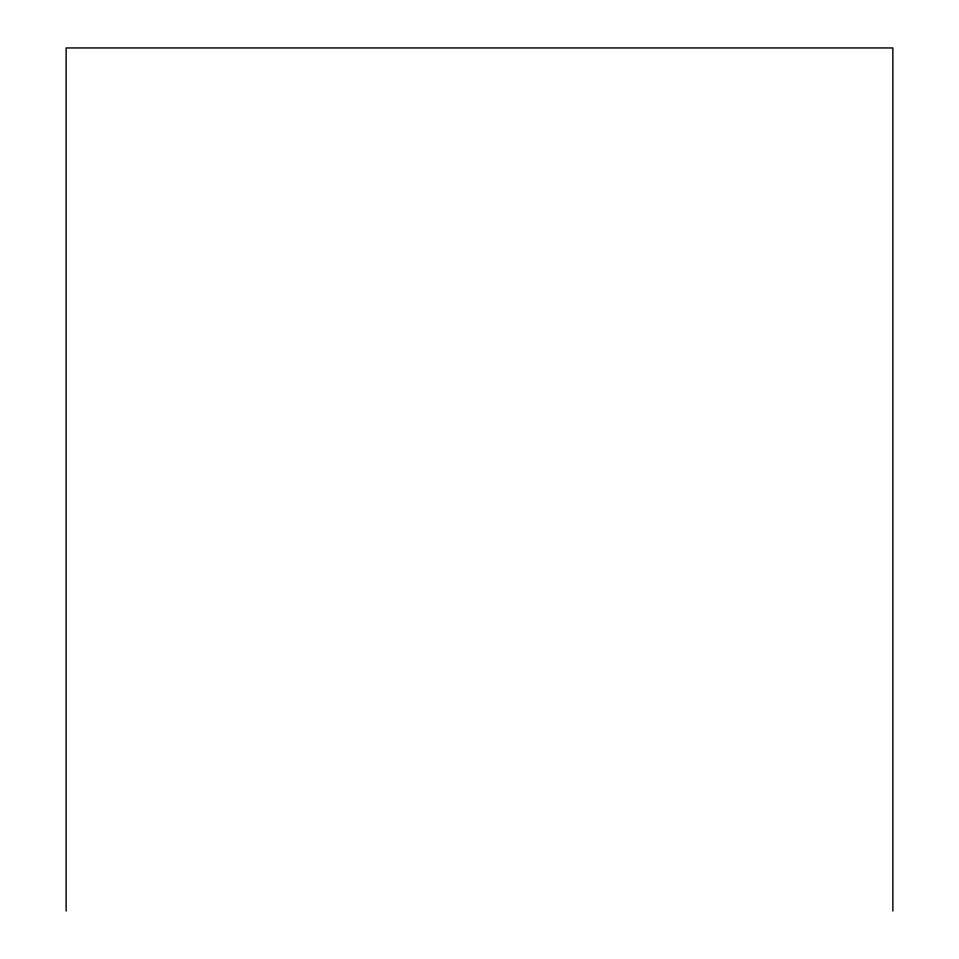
<?xml version="1.0" encoding="UTF-8"?>
<svg xmlns="http://www.w3.org/2000/svg" width="959" height="959" viewBox="0 0 959 959"><rect width="100%" height="100%" fill="white"/><g stroke="black" fill="none" stroke-linecap="round" stroke-linejoin="round"><path stroke-width="1.44" d="M892.865 911.05L892.865 47.95L66.135 47.95L66.135 911.05"/></g></svg>
